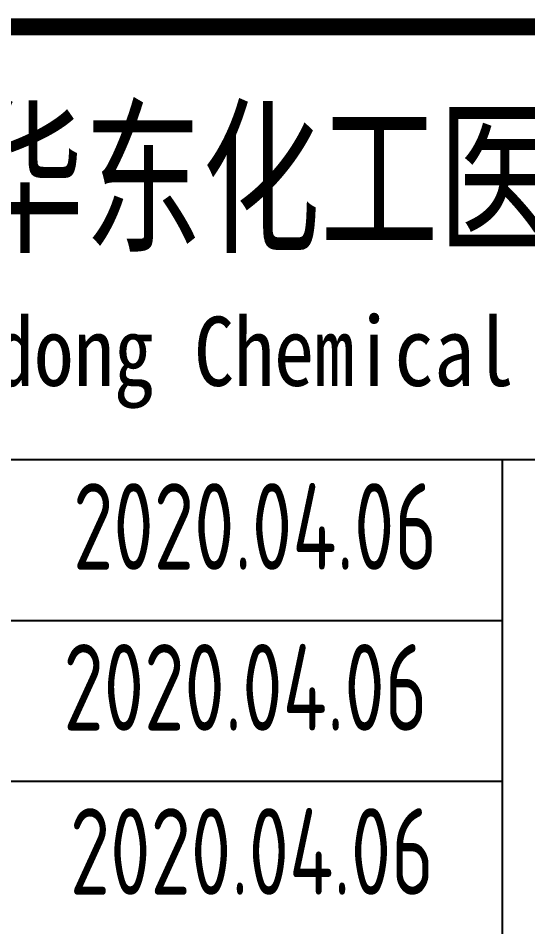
# Model space of a CAD drawing. Extents: x 5109802 to 7068445, y -422737 to 2032183.
# Drawn here: x 5115843 to 5117904, y -276416 to -272742 of the extents above; entities that cross this region are included whole.
import ezdxf
from ezdxf.enums import TextEntityAlignment as Align

# ---------------------------------------------------------------- set-up
doc = ezdxf.new("R2010")
doc.units = 0
doc.header["$LTSCALE"] = 1000
doc.header["$MEASUREMENT"] = 0
doc.layers.get('0').update_dxf_attribs({"linetype": 'CONTINUOUS'})
doc.styles.add('AHD_TQ_S', font='')
doc.styles.add('sceie', font='SCEIE', dxfattribs={"width": 0.75, "bigfont": 'SCEIC'})
doc.styles.get('AHD_TQ_S').set_extended_font_data('SimSun')

msp = doc.modelspace()

# ---------------------------------------------------------------- linework, layer by layer
for p, q in [((5112302.1, -274527.1), (5123302.1, -274527.1)), ((5117802.1, -277777.1), (5117802.1, -274527.1)), ((5112302.1, -275177.1), (5117802.1, -275177.1)), ((5112302.1, -275827.1), (5117802.1, -275827.1))]:
    msp.add_line(p, q)
at = {"const_width": 70}
msp.add_lwpolyline([(5130302.1, -272777.1), (5112302.1, -272777.1)], dxfattribs=at)

# ---------------------------------------------------------------- texts
at = {"style": 'AHD_TQ_S'}
for s, height, width, p in [('安徽华东化工医药工程有限责任公司', 500, 0.7, (5118497, -273377.1)), ('Anhui Huadong Chemical & Medical Engineering Co.,Ltd', 280, 0.85, (5118497, -274127.1))]:
    msp.add_text(s, height=height, dxfattribs=dict(at, width=width)).set_placement(p, align=Align.MIDDLE)
at = {"style": 'sceie', "width": 0.8}
for p in [(5116801.4, -274796.8), (5116762.4, -275447.4), (5116788.4, -276111)]:
    msp.add_attdef('2020.04.06', text='200320-02-040', height=350, dxfattribs=at).set_placement(p, align=Align.MIDDLE)

doc.saveas('drawing.dxf')
